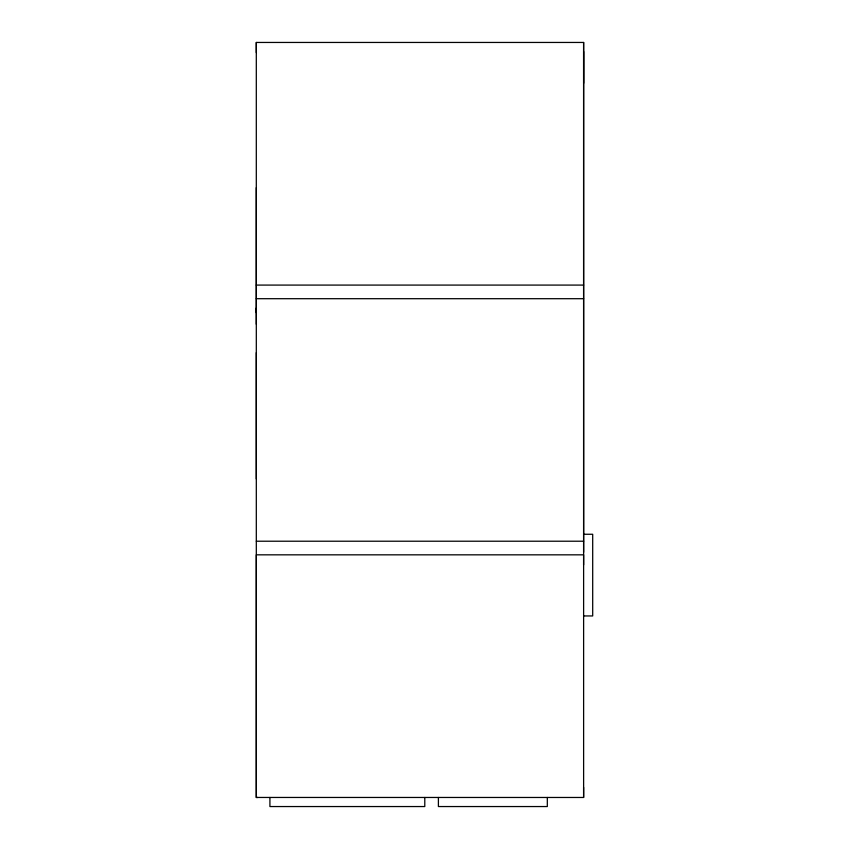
<?xml version="1.0" encoding="UTF-8"?>
<svg xmlns="http://www.w3.org/2000/svg" width="849" height="849" viewBox="0 0 849 849"><rect width="100%" height="100%" fill="white"/><g stroke="black" fill="none" stroke-linecap="round" stroke-linejoin="round"><path stroke-width="1.27" d="M256.313 478.953L256.313 352.611M256.302 324.233L256.302 187.671M583.603 564.946L583.613 554.832L256.313 554.832L256.302 797.476L257.746 797.476M583.613 552.338L583.613 42.461L583.624 797.476L256.313 797.455L256.302 42.45L583.624 42.45M256.313 285.084L583.613 285.084M256.313 298.699L583.613 298.699M583.624 534.265L592.698 534.265L592.698 615.949L583.624 615.949M256.313 541.216L583.613 541.216M583.603 787.331L583.613 797.455M256.313 42.461L256.313 52.585M256.302 308.007L256.313 312.75M583.624 51.524L583.624 83.287M547.318 797.476L547.318 806.55L438.402 806.55L438.402 797.476M424.787 797.476L424.787 806.55L269.918 806.55L269.918 797.476"/></g></svg>
